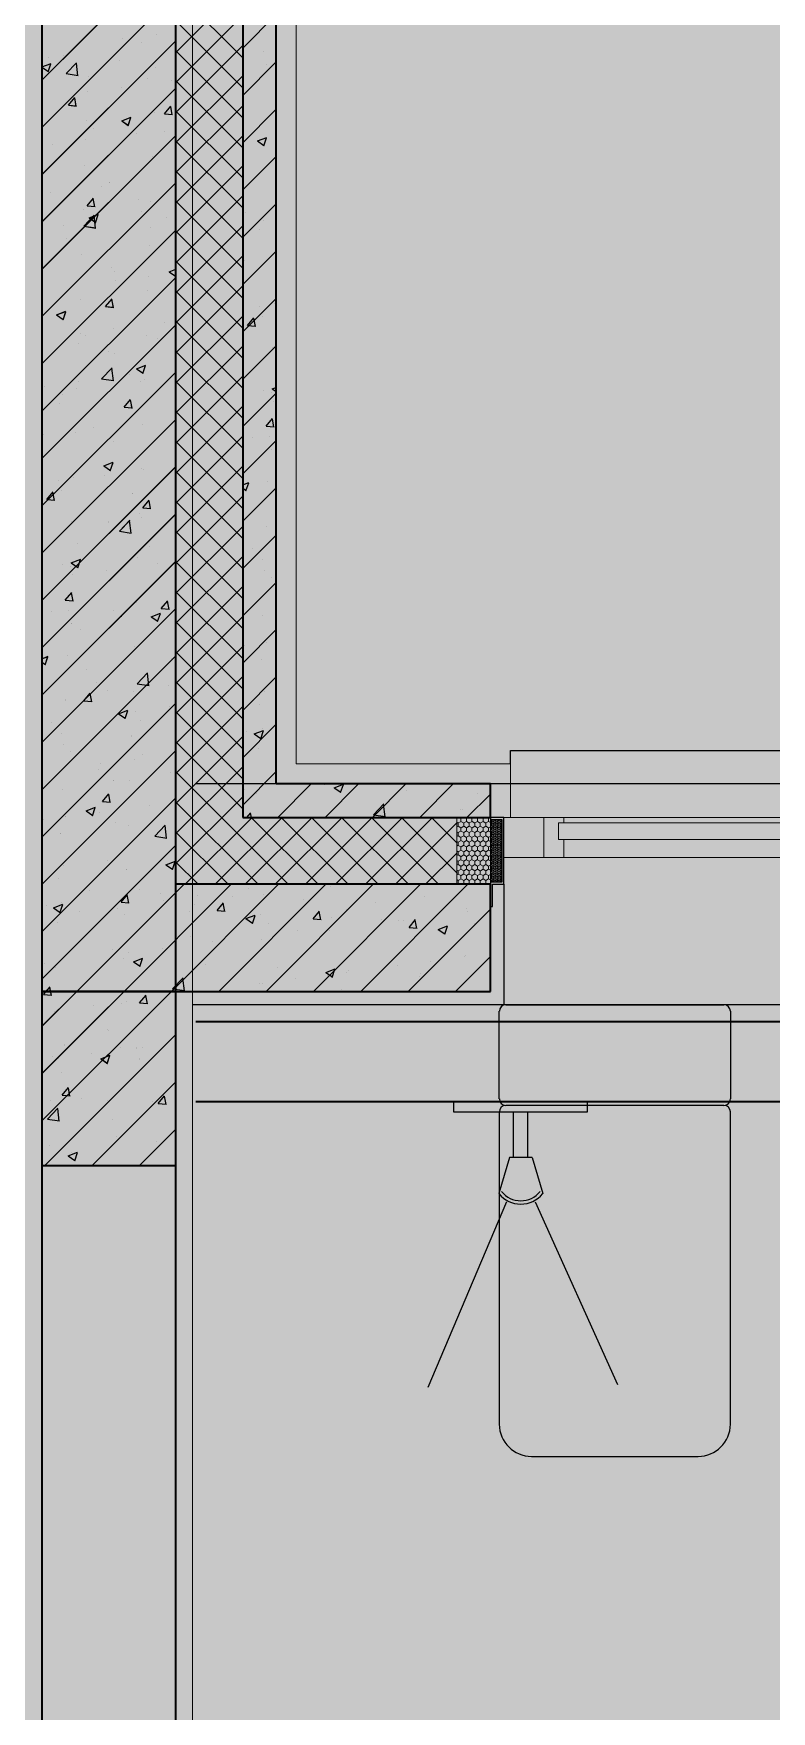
# Model space of a CAD drawing. Header units: inches. Extents: x 143994 to 247866, y 243815 to 272761.
# Drawn here: x 230326 to 231428, y 254920 to 257428 of the extents above; entities that cross this region are included whole.
import ezdxf

# ---------------------------------------------------------------- set-up
doc = ezdxf.new("R2010")
doc.units = ezdxf.units.IN
doc.header["$LTSCALE"] = 1000
doc.header["$MEASUREMENT"] = 0
doc.layers.get('DEFPOINTS').update_dxf_attribs({"color": 62})
for name, color, linetype in [('0-建筑1F', 127, 'Continuous'), ('0-建筑2F', 127, 'Continuous'), ('A-S-face(建筑粉刷线)', 136, 'Continuous'), ('PUB_HATCH', 8, 'Continuous'), ('厨卫', 44, 'Continuous')]:
    doc.layers.add(name, color=color, linetype=linetype)
for name, color, linetype, lineweight in [('A-M-Stone', 11, 'Continuous', 15), ('A-Wall', 254, 'Continuous', 35), ('MQ-HZ幕墙绘制', 6, 'Continuous', 13), ('W-保温层', 8, 'Continuous', 13)]:
    doc.layers.add(name, color=color, linetype=linetype, lineweight=lineweight)

# ---------------------------------------------------------------- blocks, each defined once
blk = doc.blocks.new('144')
at = {"layer": 'A-Wall', "color": 127}
for p, q in [((645786.9, -382210.3), (645786.9, -387950.3)), ((645986.9, -387950.3), (645986.9, -382210.3)), ((646016.9, -384205.3), (647986.9, -384205.3)), ((647986.9, -384325.3), (646016.9, -384325.3)), ((645786.9, -384420.3), (645986.9, -384420.3))]:
    blk.add_line(p, q, dxfattribs=at)
at = {"layer": 'PUB_HATCH', "color": 127, "linetype": 'Continuous'}
for p, q in [((645786.9, -382798.3), (645986.9, -382598.3)), ((645786.9, -382869), (645986.9, -382669)), ((645957.7, -382730), (645957.7, -382730)), ((645786.9, -382939.7), (645986.9, -382739.7)), ((645907.6, -382736.6), (645907.6, -382736.6)), ((645935.9, -382741.8), (645935.9, -382741.8)), ((645786.9, -382778.6), (645800.7, -382773.3)), ((645786.9, -382778.9), (645796.7, -382785.4)), ((645796.4, -382763.9), (645796.4, -382763.9)), ((645796.4, -382785.9), (645800.4, -382773.8)), ((645819.2, -382761.8), (645819.2, -382761.8)), ((645823.1, -382788.7), (645838.7, -382772.5)), ((645840.6, -382791.8), (645838.4, -382772.8)), ((645903.2, -382768.5), (645903.2, -382768.5)), ((645957.1, -382779.9), (645957.1, -382779.9)), ((645823.1, -382788.7), (645840.9, -382791.5)), ((645838.6, -382790.8), (645838.6, -382790.8)), ((645856, -382792.7), (645856, -382792.7)), ((645905.1, -382808.9), (645905.1, -382808.9)), ((645945.3, -382795.3), (645945.3, -382795.3)), ((645980.8, -382798.9), (645980.8, -382798.9)), ((645786.9, -383010.4), (645986.9, -382810.4)), ((645826.5, -382836), (645836.2, -382824.5)), ((645838.2, -382837.5), (645835.9, -382825)), ((645855, -382815.5), (645855, -382815.5)), ((645895.6, -382831.8), (645895.6, -382831.8)), ((645826.5, -382836), (645838.5, -382837)), ((645853.6, -382859.3), (645853.6, -382859.3)), ((645906.1, -382859.2), (645920.1, -382853.9)), ((645906.1, -382859.2), (645916, -382865.9)), ((645915.7, -382866.4), (645919.8, -382854.4)), ((645954.6, -382846.5), (645954.6, -382846.5)), ((645970, -382848.6), (645979.6, -382837.1)), ((645970, -382848.6), (645982, -382849.6)), ((645981.7, -382850.1), (645979.3, -382837.6)), ((645786.9, -383081.1), (645986.9, -382881.1)), ((645863.4, -382870.1), (645863.4, -382870.1)), ((645928.2, -382877.8), (645928.2, -382877.8)), ((645970.1, -382874.6), (645970.1, -382874.6)), ((645802.4, -382894.4), (645802.4, -382894.4)), ((645852.5, -382887.8), (645852.5, -382887.8)), ((645851.2, -382925.9), (645851.2, -382925.9)), ((645952.2, -382913.1), (645952.2, -382913.1)), ((645786.9, -383151.9), (645986.9, -382951.9)), ((645875.6, -382956.7), (645875.6, -382956.7)), ((645887.3, -382951.1), (645887.3, -382951.1)), ((645799.8, -382966.7), (645799.8, -382966.7)), ((645824.4, -382972.3), (645824.4, -382972.3)), ((645854.3, -382986.4), (645863.9, -382975)), ((645866, -382988), (645863.6, -382975.5)), ((645931.2, -382976.8), (645931.2, -382976.8)), ((645949.8, -382979.6), (645949.8, -382979.6)), ((645848.7, -382992.4), (645848.7, -382992.4)), ((645849.6, -383016.6), (645865.2, -383000.4)), ((645854.3, -382986.4), (645866.3, -382987.5)), ((645857.4, -383004.3), (645871.4, -382998.9)), ((645857.4, -383004.3), (645867.4, -383011)), ((645867.1, -383019.8), (645864.9, -383000.8)), ((645866.6, -382999.2), (645866.6, -382999.2)), ((645867.1, -383011.5), (645871.1, -382999.4)), ((645935.3, -382995), (645935.3, -382995)), ((645973.4, -383003.7), (645973.4, -383003.7)), ((645786.9, -383222.6), (645986.9, -383022.6)), ((645818.6, -383015.1), (645818.6, -383015.1)), ((645849.6, -383016.6), (645867.4, -383019.4)), ((645949.3, -383018.9), (645949.3, -383018.9)), ((645823, -383035.6), (645823, -383035.6)), ((645846.3, -383059), (645846.3, -383059)), ((645947.3, -383046.2), (645947.3, -383046.2)), ((645891.4, -383078.5), (645891.4, -383078.5)), ((645895, -383085), (645895, -383085)), ((645976.8, -383084.8), (645986.9, -383080.9)), ((645976.8, -383084.8), (645986.7, -383091.5)), ((645786.9, -383293.3), (645986.9, -383093.3)), ((645896.7, -383097.8), (645896.7, -383097.8)), ((645946.7, -383091.2), (645946.7, -383091.2)), ((645986.5, -383092), (645986.9, -383090.6)), ((645843.9, -383125.6), (645843.9, -383125.6)), ((645882, -383136.9), (645891.7, -383125.4)), ((645893.7, -383138.4), (645891.4, -383125.9)), ((645944.9, -383112.8), (645944.9, -383112.8)), ((645808.8, -383149.3), (645822.8, -383143.9)), ((645808.8, -383149.3), (645818.7, -383156)), ((645818.4, -383156.5), (645822.5, -383144.4)), ((645882, -383136.9), (645894, -383137.9)), ((645969.9, -383160.1), (645969.9, -383160.1)), ((645786.9, -383364), (645986.9, -383164)), ((645844.1, -383176.7), (645844.1, -383176.7)), ((645852.5, -383180.7), (645852.5, -383180.7)), ((645894.1, -383170.1), (645894.1, -383170.1)), ((645942.5, -383179.4), (645942.5, -383179.4)), ((645959.2, -383185.2), (645959.2, -383185.2)), ((645787.9, -383203), (645787.9, -383203)), ((645841.4, -383192.2), (645841.4, -383192.2)), ((645886.8, -383204.4), (645886.8, -383204.4)), ((645894.6, -383207.6), (645894.6, -383207.6)), ((645786.9, -383434.7), (645986.9, -383234.7)), ((645876.1, -383244.6), (645891.7, -383228.3)), ((645893.6, -383247.7), (645891.4, -383228.7)), ((645928.1, -383229.8), (645942.1, -383224.4)), ((645928.1, -383229.8), (645938.1, -383236.5)), ((645937.8, -383237), (645941.8, -383224.9)), ((645791.4, -383255.6), (645791.4, -383255.6)), ((645839, -383258.8), (645839, -383258.8)), ((645841.5, -383249), (645841.5, -383249)), ((645876.1, -383244.6), (645893.9, -383247.3)), ((645917.3, -383239), (645917.3, -383239)), ((645934.7, -383248.3), (645934.7, -383248.3)), ((645940, -383246), (645940, -383246)), ((645812.7, -383282.3), (645812.7, -383282.3)), ((645818, -383268.3), (645818, -383268.3)), ((645909.8, -383287.3), (645919.4, -383275.8)), ((645921.5, -383288.9), (645919.1, -383276.3)), ((645786.9, -383505.4), (645986.9, -383305.4)), ((645909.8, -383287.3), (645921.8, -383288.4)), ((645919.4, -383286.9), (645919.4, -383286.9)), ((645788.9, -383327.9), (645788.9, -383327.9)), ((645836.6, -383325.3), (645836.6, -383325.3)), ((645864.6, -383317.9), (645864.6, -383317.9)), ((645937.6, -383312.5), (645937.6, -383312.5)), ((645894.4, -383338.3), (645894.4, -383338.3)), ((645786.9, -383576.1), (645986.9, -383376.1)), ((645879.5, -383374.9), (645893.5, -383369.5)), ((645879.5, -383374.9), (645889.4, -383381.6)), ((645889.1, -383382.1), (645893.2, -383370)), ((645935.2, -383379.1), (645935.2, -383379.1)), ((645938.3, -383380.2), (645938.3, -383380.2)), ((645812, -383396.8), (645812, -383396.8)), ((645834.2, -383391.9), (645834.2, -383391.9)), ((645880.5, -383389.1), (645880.5, -383389.1)), ((645794.1, -383425.2), (645803.7, -383413.7)), ((645794.1, -383425.2), (645806, -383426.3)), ((645805.8, -383426.8), (645803.4, -383414.2)), ((645815.9, -383411.4), (645815.9, -383411.4)), ((645922.7, -383415.9), (645922.7, -383415.9)), ((645937.5, -383437.8), (645947.2, -383426.3)), ((645949.2, -383439.3), (645946.9, -383426.8)), ((645786.9, -383646.8), (645986.9, -383446.8)), ((645831.7, -383458.5), (645831.7, -383458.5)), ((645885.7, -383459), (645885.7, -383459)), ((645886.2, -383457.6), (645886.2, -383457.6)), ((645902.6, -383472.5), (645918.2, -383456.3)), ((645920.1, -383475.6), (645917.9, -383456.6)), ((645932.7, -383445.7), (645932.7, -383445.7)), ((645935.8, -383452.5), (645935.8, -383452.5)), ((645937.5, -383437.8), (645949.5, -383438.8)), ((645902.6, -383472.5), (645920.4, -383475.3)), ((645840.7, -383490.7), (645840.7, -383490.7)), ((645934.1, -383501.6), (645934.1, -383501.6)), ((645947.5, -383495.2), (645947.5, -383495.2)), ((645786.9, -383717.5), (645986.9, -383517.5)), ((645817.5, -383521.6), (645817.5, -383521.6)), ((645829.3, -383525.1), (645829.3, -383525.1)), ((645830.8, -383519.9), (645844.8, -383514.5)), ((645830.8, -383519.9), (645840.8, -383526.6)), ((645840.5, -383527.1), (645844.5, -383515)), ((645883.2, -383531.3), (645883.2, -383531.3)), ((645930.3, -383512.3), (645930.3, -383512.3)), ((645958.9, -383521.4), (645958.9, -383521.4)), ((645833.1, -383537.9), (645833.1, -383537.9)), ((645821.8, -383575.6), (645831.5, -383564.2)), ((645821.8, -383575.6), (645833.8, -383576.7)), ((645833.5, -383577.2), (645831.2, -383564.7)), ((645927.9, -383578.9), (645927.9, -383578.9)), ((645965.3, -383588.2), (645974.9, -383576.7)), ((645977, -383589.7), (645974.6, -383577.2)), ((645786.9, -383788.2), (645986.9, -383588.2)), ((645801.8, -383592.9), (645801.8, -383592.9)), ((645826.9, -383591.7), (645826.9, -383591.7)), ((645830.6, -383610.2), (645830.6, -383610.2)), ((645893.8, -383591.6), (645893.8, -383591.6)), ((645906.3, -383600.2), (645906.3, -383600.2)), ((645908.5, -383597.4), (645908.5, -383597.4)), ((645950.2, -383600.4), (645964.2, -383595)), ((645950.2, -383600.4), (645960.1, -383607.1)), ((645959.8, -383607.6), (645963.9, -383595.5)), ((645965.3, -383588.2), (645977.3, -383589.2)), ((645843.9, -383619.8), (645843.9, -383619.8)), ((645950.7, -383624.3), (645950.7, -383624.3)), ((645786.9, -383859), (645986.9, -383659)), ((645786.9, -383663.1), (645796.2, -383659.5)), ((645791.8, -383672.1), (645795.9, -383660)), ((645824.4, -383658.2), (645824.4, -383658.2)), ((645925.4, -383645.4), (645925.4, -383645.4)), ((645786.9, -383668.1), (645792.1, -383671.6)), ((645853.7, -383679.1), (645853.7, -383679.1)), ((645929.1, -383700.4), (645944.7, -383684.2)), ((645946.6, -383703.5), (645944.4, -383684.5)), ((645980, -383662.5), (645980, -383662.5)), ((645868.7, -383699.1), (645868.7, -383699.1)), ((645885.6, -383710.9), (645885.6, -383710.9)), ((645923, -383712), (645923, -383712)), ((645929.1, -383700.4), (645946.9, -383703.2)), ((645975.5, -383703.6), (645975.5, -383703.6)), ((645786.9, -383929.7), (645986.9, -383729.7)), ((645822, -383724.8), (645822, -383724.8)), ((645849.6, -383726.1), (645859.2, -383714.6)), ((645849.6, -383726.1), (645861.5, -383727.1)), ((645861.3, -383727.6), (645858.9, -383715.1)), ((645977.5, -383734.8), (645977.5, -383734.8)), ((645801.1, -383758), (645801.1, -383758)), ((645901.5, -383745.4), (645915.5, -383740.1)), ((645901.5, -383745.4), (645911.5, -383752.1)), ((645911.2, -383752.6), (645915.2, -383740.6)), ((645927.4, -383741.4), (645927.4, -383741.4)), ((645933.5, -383754.8), (645933.5, -383754.8)), ((645816.9, -383774.8), (645816.9, -383774.8)), ((645920.6, -383778.6), (645920.6, -383778.6)), ((645786.9, -384000.4), (645986.9, -383800.4)), ((645819.6, -383791.4), (645819.6, -383791.4)), ((645829.8, -383801.3), (645829.8, -383801.3)), ((645936.5, -383805.8), (645936.5, -383805.8)), ((645871.9, -383828.2), (645871.9, -383828.2)), ((645874.8, -383820.3), (645874.8, -383820.3)), ((645924.8, -383813.7), (645924.8, -383813.7)), ((645978.7, -383832.7), (645978.7, -383832.7)), ((645817.1, -383858), (645817.1, -383858)), ((645893.2, -383844.8), (645893.2, -383844.8)), ((645918.2, -383845.2), (645918.2, -383845.2)), ((645786.9, -384071.1), (645986.9, -383871.1)), ((645852.9, -383890.5), (645866.9, -383885.1)), ((645862.5, -383897.7), (645866.6, -383885.6)), ((645877.3, -383876.5), (645887, -383865)), ((645877.3, -383876.5), (645889.3, -383877.6)), ((645889, -383878.1), (645886.7, -383865.5)), ((645948, -383882.6), (645948, -383882.6)), ((645790, -383903), (645790, -383903)), ((645822.2, -383899.1), (645822.2, -383899.1)), ((645852.9, -383890.5), (645862.8, -383897.2)), ((645872.2, -383892.6), (645872.2, -383892.6)), ((645896.8, -383907.5), (645896.8, -383907.5)), ((645915.7, -383911.7), (645915.7, -383911.7)), ((645955.7, -383928.3), (645971.2, -383912.1)), ((645973.1, -383931.5), (645970.9, -383912.5)), ((645814.7, -383924.5), (645814.7, -383924.5)), ((645955.7, -383928.3), (645973.5, -383931.1)), ((645786.9, -384141.8), (645986.9, -383941.8)), ((645895.4, -383961.5), (645895.4, -383961.5)), ((645819.6, -383971.4), (645819.6, -383971.4)), ((645885, -383964.2), (645885, -383964.2)), ((645913.3, -383978.3), (645913.3, -383978.3)), ((645972.2, -383971), (645986.3, -383965.6)), ((645972.2, -383971), (645982.2, -383977.7)), ((645981.9, -383978.2), (645986, -383966.1)), ((645786.9, -384212.5), (645986.9, -384012.5)), ((645812.3, -383991.1), (645812.3, -383991.1)), ((645857.8, -384009.7), (645857.8, -384009.7)), ((645932.9, -384008.1), (645932.9, -384008.1)), ((645793.2, -384032), (645793.2, -384032)), ((645804.2, -384035.5), (645818.2, -384030.1)), ((645804.2, -384035.5), (645814.2, -384042.2)), ((645813.9, -384042.7), (645817.9, -384030.6)), ((645816.3, -384028.1), (645816.3, -384028.1)), ((645900, -384036.5), (645900, -384036.5)), ((645905.1, -384027), (645914.7, -384015.5)), ((645905.1, -384027), (645917, -384028)), ((645916.8, -384028.5), (645914.4, -384016)), ((645964.6, -384014.2), (645964.6, -384014.2)), ((645969.1, -384023.7), (645969.1, -384023.7)), ((645809.8, -384057.7), (645809.8, -384057.7)), ((645842.8, -384040.3), (645842.8, -384040.3)), ((645910.9, -384044.9), (645910.9, -384044.9)), ((645786.9, -384283.2), (645986.9, -384083.2)), ((645818, -384111.3), (645818, -384111.3)), ((645892.7, -384098.1), (645892.7, -384098.1)), ((645908.4, -384111.5), (645908.4, -384111.5)), ((645916.5, -384102.6), (645916.5, -384102.6)), ((645923.6, -384116), (645937.6, -384110.6)), ((645933.2, -384123.2), (645937.3, -384111.1)), ((645966.5, -384096), (645966.5, -384096)), ((645790.1, -384119.2), (645790.1, -384119.2)), ((645807.4, -384124.3), (645807.4, -384124.3)), ((645923.6, -384116), (645933.5, -384122.7)), ((645924.8, -384115.8), (645924.8, -384115.8)), ((645786.9, -384353.9), (645986.9, -384153.9)), ((645789.4, -384164.8), (645799, -384153.4)), ((645801.1, -384166.4), (645798.7, -384153.9)), ((645982.2, -384156.3), (645986.9, -384151.3)), ((645982.2, -384156.3), (645986.9, -384157)), ((645789.4, -384164.8), (645801.3, -384165.9)), ((645863.8, -384181.5), (645863.8, -384181.5)), ((645906, -384178.1), (645906, -384178.1)), ((645913.9, -384174.9), (645913.9, -384174.9)), ((645932.8, -384177.4), (645942.5, -384165.9)), ((645932.8, -384177.4), (645944.8, -384178.4)), ((645944.5, -384178.9), (645942.2, -384166.4)), ((645805, -384190.9), (645805, -384190.9)), ((645791.3, -384420.3), (645986.9, -384224.6)), ((645884.4, -384217.4), (645884.4, -384217.4)), ((645885.8, -384218), (645885.8, -384218)), ((645802.5, -384257.4), (645802.5, -384257.4)), ((645811.2, -384260.4), (645811.2, -384260.4)), ((645821.2, -384240.4), (645821.2, -384240.4)), ((645861.3, -384253.8), (645861.3, -384253.8)), ((645874.9, -384261.1), (645888.9, -384255.7)), ((645874.9, -384261.1), (645884.9, -384267.8)), ((645884.6, -384268.3), (645888.6, -384256.2)), ((645903.6, -384244.6), (645903.6, -384244.6)), ((645928, -384244.9), (645928, -384244.9)), ((645932.3, -384261.3), (645932.3, -384261.3)), ((645937, -384243.8), (645937, -384243.8)), ((645815.7, -384281.3), (645815.7, -384281.3)), ((645817.1, -384315.3), (645826.8, -384303.8)), ((645828.8, -384316.8), (645826.5, -384304.3)), ((645862, -384420.3), (645986.9, -384295.4)), ((645901.1, -384311.2), (645901.1, -384311.2)), ((645795.2, -384351.1), (645810.8, -384334.9)), ((645800.1, -384324), (645800.1, -384324)), ((645808.7, -384332.7), (645808.7, -384332.7)), ((645812.7, -384354.2), (645810.5, -384335.2)), ((645817.1, -384315.3), (645829.1, -384316.3)), ((645846, -384319.7), (645846, -384319.7)), ((645884.4, -384322.7), (645884.4, -384322.7)), ((645952.8, -384324.2), (645952.8, -384324.2)), ((645960.6, -384327.8), (645970.2, -384316.3)), ((645960.6, -384327.8), (645972.6, -384328.9)), ((645972.3, -384329.4), (645969.9, -384316.8)), ((645795.2, -384351.1), (645813, -384353.9)), ((645892.1, -384351.3), (645892.1, -384351.3)), ((645898.7, -384377.8), (645898.7, -384377.8)), ((645932.7, -384420.3), (645986.9, -384366.1)), ((645958.1, -384384.9), (645958.1, -384384.9)), ((645797.7, -384390.6), (645797.7, -384390.6)), ((645826.3, -384406.1), (645840.3, -384400.7)), ((645826.3, -384406.1), (645836.2, -384412.8)), ((645831.8, -384401.6), (645831.8, -384401.6)), ((645835.9, -384413.3), (645840, -384401.2))]:
    blk.add_line(p, q, dxfattribs=at)
at = {"layer": 'W-保温层', "color": 127}
blk.add_line((646011.9, -390150.3), (646011.9, -382210.3), dxfattribs=at)
at = {"layer": '厨卫', "color": 127}
for p, q in [((647986.9, -383850.3), (646016.9, -383850.3)), ((646601.9, -384325.3), (646401.9, -384325.3)), ((646401.9, -384325.3), (646401.9, -384340.3)), ((646601.9, -384340.3), (646601.9, -384325.3)), ((646401.9, -384340.3), (646601.9, -384340.3)), ((646491.1, -384340.3), (646491.1, -384408.5)), ((646512.4, -384340.3), (646512.4, -384408.5)), ((646485.4, -384408.5), (646469.7, -384462.5)), ((646519.5, -384408.5), (646485.4, -384408.5)), ((646519.5, -384408.5), (646535.1, -384462.5)), ((646481, -384474.6), (646363.4, -384752.3)), ((646523.8, -384474.6), (646646.9, -384747.8))]:
    blk.add_line(p, q, dxfattribs=at)
for radius in [42, 37]:
    blk.add_arc((646502.4, -384436.2), radius, 218.8688, 321.1312, dxfattribs=at)
blk = doc.blocks.new('1442323')
at = {"layer": 'MQ-HZ幕墙绘制'}
h = blk.add_hatch(dxfattribs=at)
h.set_pattern_fill('HONEY', color=127, scale=3, angle=-270)
h.set_pattern_definition([(90, (-380789.947, 2375.5446), (-4.124445, 7.14375), [4.7625, -9.525]), (210, (-380789.947, 2375.5446), (-4.124446478, -7.143749147), [4.7625, -9.525]), (150, (-380789.947, 2375.5446), (-8.248891478, 8.53e-07), [-9.525, 4.7625])])
h.paths.add_polyline_path([(688506.9, -384089.3), (688506.9, -383989.3), (688456.9, -383989.3), (688456.9, -384089.3)])
h = blk.add_hatch(dxfattribs=at)
h.set_pattern_fill('HEX', color=127, angle=-360, style=0)
h.set_pattern_definition([(360, (-93.9555, 920.9595), (4e-16, 1.649778), [0.9525, -1.905]), (120, (-93.9555, 920.9595), (-1.4287496586, -0.824889), [0.9525, -1.905]), (60, (-93.003, 920.9595), (-1.4287496586, 0.824889), [0.9525, -1.905])])
h.paths.add_polyline_path([(688506.9, -383992.3), (688506.9, -384086.3), (688523.9, -384086.3), (688523.9, -383992.3)])
at = {"layer": 'A-M-Stone', "color": 127}
for p, q in [((688216.9, -383909.3), (688216.9, -376119.3)), ((688536.9, -383909.3), (688216.9, -383909.3)), ((688506.9, -383909.3), (688536.9, -383909.3)), ((688536.9, -383909.3), (688536.9, -383989.3))]:
    blk.add_line(p, q, dxfattribs=at)
at = {"layer": 'A-S-face(建筑粉刷线)', "color": 127}
blk.add_line((688506.9, -384269.3), (688061.9, -384269.3), dxfattribs=at)
blk.add_lwpolyline([(688526.9, -384089.3), (688526.9, -384269.3), (688506.9, -384269.3)], dxfattribs=at)
at = {"layer": 'A-Wall', "color": 127}
for p, q in [((688186.9, -383939.3), (688186.9, -376149.3)), ((688136.9, -376199.3), (688136.9, -383989.3)), ((688036.9, -384089.3), (688036.9, -376299.3)), ((687836.9, -376499.3), (687836.9, -384249.3)), ((688506.9, -383939.3), (688186.9, -383939.3)), ((688506.9, -383989.3), (688506.9, -383939.3)), ((688136.9, -383989.3), (688506.9, -383989.3)), ((688506.9, -384089.3), (688036.9, -384089.3)), ((688506.9, -384249.3), (688506.9, -384089.3)), ((688036.9, -384249.3), (687836.9, -384249.3)), ((687836.9, -384249.3), (687836.9, -388039.3)), ((687836.9, -384249.3), (688506.9, -384249.3)), ((688036.9, -388039.3), (688036.9, -384249.3)), ((687836.9, -384509.3), (688036.9, -384509.3))]:
    blk.add_line(p, q, dxfattribs=at)
at = {"layer": 'MQ-HZ幕墙绘制', "color": 127}
for p, q in [((688586.9, -383989.3), (688526.9, -383989.3)), ((688526.9, -383989.3), (688526.9, -384049.3)), ((688616.9, -383989.3), (688586.9, -383989.3)), ((688586.9, -383989.3), (688586.9, -384049.3)), ((688586.9, -384049.3), (688586.9, -383989.3)), ((688608.9, -384022.3), (688608.9, -383997.3)), ((688608.9, -383997.3), (688616.9, -383997.3)), ((689096.9, -383989.3), (688616.9, -383989.3)), ((688616.9, -383997.3), (688616.9, -383989.3)), ((689096.9, -383997.3), (688616.9, -383997.3)), ((688616.9, -384022.3), (688608.9, -384022.3)), ((689096.9, -384022.3), (688616.9, -384022.3)), ((688616.9, -384049.3), (688616.9, -384022.3)), ((688526.9, -384049.3), (688586.9, -384049.3)), ((688586.9, -384049.3), (688616.9, -384049.3)), ((689096.9, -384049.3), (688616.9, -384049.3))]:
    blk.add_line(p, q, dxfattribs=at)
blk.add_lwpolyline([(688506.9, -384089.3), (688506.9, -383989.3), (688456.9, -383989.3), (688456.9, -384089.3)], close=True, dxfattribs=at)
at = {"layer": 'MQ-HZ幕墙绘制', "color": 127, "lineweight": -3}
blk.add_lwpolyline([(688526.9, -384089.3), (688526.9, -383989.3), (688509.9, -383989.3), (688509.9, -383989.3), (688506.9, -383989.3), (688506.9, -383992.3), (688523.9, -383992.3), (688523.9, -384086.3), (688506.9, -384086.3), (688506.9, -384122.3), (688509.9, -384122.3), (688509.9, -384089.3), (688526.9, -384089.3)], dxfattribs=at)
at = {"layer": 'PUB_HATCH', "color": 127, "linetype": 'Continuous'}
for p, q in [((687836.9, -382887.3), (688036.9, -382687.3)), ((687836.9, -382958), (688036.9, -382758)), ((688136.9, -382839.5), (688186.9, -382789.5)), ((687836.9, -383028.7), (688036.9, -382828.7)), ((687957.6, -382825.6), (687957.6, -382825.6)), ((687985.9, -382830.8), (687985.9, -382830.8)), ((688007.7, -382819), (688007.7, -382819)), ((687846.4, -382853), (687846.4, -382853)), ((687869.2, -382850.8), (687869.2, -382850.8)), ((687953.2, -382857.5), (687953.2, -382857.5)), ((688168.6, -382844.1), (688168.6, -382844.1)), ((687836.9, -382867.7), (687850.7, -382862.4)), ((687836.9, -382867.9), (687846.7, -382874.5)), ((687846.4, -382875), (687850.4, -382862.9)), ((687873.1, -382877.7), (687888.7, -382861.5)), ((687873.1, -382877.7), (687890.9, -382880.5)), ((687890.6, -382880.9), (687888.4, -382861.9)), ((687888.6, -382879.8), (687888.6, -382879.8)), ((687906, -382881.7), (687906, -382881.7)), ((687995.3, -382884.3), (687995.3, -382884.3)), ((688007.1, -382868.9), (688007.1, -382868.9)), ((688136.9, -382910.2), (688186.9, -382860.2)), ((688173, -382864.6), (688173, -382864.6)), ((687836.9, -383099.5), (688036.9, -382899.5)), ((687905, -382904.5), (687905, -382904.5)), ((687955.1, -382897.9), (687955.1, -382897.9)), ((688030.8, -382888), (688030.8, -382888)), ((687876.5, -382925), (687886.2, -382913.5)), ((687876.5, -382925), (687888.5, -382926.1)), ((687888.2, -382926.6), (687885.9, -382914)), ((687945.6, -382920.8), (687945.6, -382920.8)), ((688020, -382937.6), (688029.6, -382926.1)), ((688031.7, -382939.1), (688029.3, -382926.6)), ((688136.9, -382980.9), (688186.9, -382930.9)), ((687903.6, -382948.3), (687903.6, -382948.3)), ((687913.4, -382959.1), (687913.4, -382959.1)), ((687956.1, -382948.3), (687970.1, -382942.9)), ((687956.1, -382948.3), (687966, -382955)), ((687965.7, -382955.5), (687969.8, -382943.4)), ((688004.6, -382935.5), (688004.6, -382935.5)), ((688020, -382937.6), (688032, -382938.6)), ((687836.9, -383170.2), (688036.9, -382970.2)), ((687852.4, -382983.4), (687852.4, -382983.4)), ((687902.5, -382976.8), (687902.5, -382976.8)), ((687978.2, -382966.8), (687978.2, -382966.8)), ((688020.1, -382963.7), (688020.1, -382963.7)), ((688158.8, -382978.3), (688172.8, -382973)), ((688158.8, -382978.3), (688168.7, -382985)), ((688168.4, -382985.5), (688172.5, -382973.5)), ((688002.2, -383002.1), (688002.2, -383002.1)), ((688136.9, -383051.6), (688186.9, -383001.6)), ((687901.2, -383014.9), (687901.2, -383014.9)), ((688137.9, -383032.1), (688137.9, -383032.1)), ((687836.9, -383240.9), (688036.9, -383040.9)), ((687849.8, -383055.7), (687849.8, -383055.7)), ((687925.6, -383045.7), (687925.6, -383045.7)), ((687937.3, -383040.2), (687937.3, -383040.2)), ((687874.4, -383061.3), (687874.4, -383061.3)), ((687898.7, -383081.5), (687898.7, -383081.5)), ((687904.3, -383075.5), (687913.9, -383064)), ((687904.3, -383075.5), (687916.3, -383076.5)), ((687916, -383077), (687913.6, -383064.5)), ((687981.2, -383065.9), (687981.2, -383065.9)), ((687985.3, -383084.1), (687985.3, -383084.1)), ((687999.8, -383068.7), (687999.8, -383068.7)), ((688136.9, -383122.3), (688186.9, -383072.3)), ((688141.4, -383084.6), (688141.4, -383084.6)), ((687868.6, -383104.1), (687868.6, -383104.1)), ((687899.6, -383105.7), (687915.2, -383089.4)), ((687899.6, -383105.7), (687917.4, -383108.4)), ((687907.4, -383093.3), (687921.4, -383087.9)), ((687907.4, -383093.3), (687917.4, -383100)), ((687917.1, -383108.8), (687914.9, -383089.8)), ((687916.6, -383088.2), (687916.6, -383088.2)), ((687917.1, -383100.5), (687921.1, -383088.4)), ((687999.3, -383108), (687999.3, -383108)), ((688023.4, -383092.7), (688023.4, -383092.7)), ((688168, -383097.3), (688168, -383097.3)), ((687836.9, -383311.6), (688036.9, -383111.6)), ((687873, -383124.6), (687873, -383124.6)), ((687997.3, -383135.2), (687997.3, -383135.2)), ((688162.7, -383111.4), (688162.7, -383111.4)), ((687896.3, -383148.1), (687896.3, -383148.1)), ((688136.9, -383193), (688186.9, -383143)), ((688138.9, -383156.9), (688138.9, -383156.9)), ((688186.6, -383154.4), (688186.6, -383154.4)), ((687836.9, -383382.3), (688036.9, -383182.3)), ((687941.4, -383167.5), (687941.4, -383167.5)), ((687945, -383174.1), (687945, -383174.1)), ((687996.7, -383180.3), (687996.7, -383180.3)), ((688026.8, -383173.8), (688036.9, -383169.9)), ((688026.8, -383173.8), (688036.7, -383180.5)), ((688036.5, -383181), (688036.9, -383179.6)), ((687946.7, -383186.9), (687946.7, -383186.9)), ((687994.9, -383201.8), (687994.9, -383201.8)), ((687858.8, -383238.3), (687872.8, -383233)), ((687868.4, -383245.5), (687872.5, -383233.5)), ((687893.9, -383214.6), (687893.9, -383214.6)), ((687932, -383225.9), (687941.7, -383214.4)), ((687932, -383225.9), (687944, -383227)), ((687943.7, -383227.5), (687941.4, -383214.9)), ((688136.9, -383263.7), (688186.9, -383213.7)), ((688162, -383225.8), (688162, -383225.8)), ((688184.2, -383220.9), (688184.2, -383220.9)), ((687836.9, -383453), (688036.9, -383253)), ((687858.8, -383238.3), (687868.7, -383245)), ((687944.1, -383259.1), (687944.1, -383259.1)), ((688019.9, -383249.2), (688019.9, -383249.2)), ((688144.1, -383254.2), (688153.7, -383242.7)), ((688144.1, -383254.2), (688156, -383255.3)), ((688155.8, -383255.8), (688153.4, -383243.2)), ((688165.9, -383240.4), (688165.9, -383240.4)), ((687891.4, -383281.2), (687891.4, -383281.2)), ((687894.1, -383265.7), (687894.1, -383265.7)), ((687902.5, -383269.7), (687902.5, -383269.7)), ((687992.5, -383268.4), (687992.5, -383268.4)), ((688009.2, -383274.2), (688009.2, -383274.2)), ((688136.9, -383334.4), (688186.9, -383284.4)), ((687837.9, -383292.1), (687837.9, -383292.1)), ((687936.8, -383293.4), (687936.8, -383293.4)), ((687944.6, -383296.6), (687944.6, -383296.6)), ((688181.7, -383287.5), (688181.7, -383287.5)), ((687836.9, -383523.7), (688036.9, -383323.7)), ((687926.1, -383333.6), (687941.7, -383317.4)), ((687926.1, -383333.6), (687943.9, -383336.4)), ((687943.6, -383336.7), (687941.4, -383317.7)), ((687967.3, -383328.1), (687967.3, -383328.1)), ((687978.1, -383318.9), (687992.1, -383313.5)), ((687978.1, -383318.9), (687988.1, -383325.6)), ((687987.8, -383326.1), (687991.8, -383314)), ((687990, -383335), (687990, -383335)), ((687841.4, -383344.6), (687841.4, -383344.6)), ((687868, -383357.3), (687868, -383357.3)), ((687889, -383347.8), (687889, -383347.8)), ((687891.5, -383338), (687891.5, -383338)), ((687984.7, -383337.3), (687984.7, -383337.3)), ((688136.9, -383405.1), (688186.9, -383355.1)), ((688167.5, -383350.6), (688167.5, -383350.6)), ((688179.3, -383354.1), (688179.3, -383354.1)), ((688180.8, -383348.9), (688186.9, -383346.6)), ((688180.8, -383348.9), (688186.9, -383353)), ((687862.7, -383371.4), (687862.7, -383371.4)), ((687959.8, -383376.3), (687969.4, -383364.9)), ((687959.8, -383376.3), (687971.8, -383377.4)), ((687971.5, -383377.9), (687969.1, -383365.4)), ((687969.4, -383375.9), (687969.4, -383375.9)), ((688183.1, -383367), (688183.1, -383367)), ((687836.9, -383594.4), (688036.9, -383394.4)), ((687914.6, -383406.9), (687914.6, -383406.9)), ((687987.6, -383401.6), (687987.6, -383401.6)), ((688171.8, -383404.7), (688181.5, -383393.2)), ((688171.8, -383404.7), (688183.8, -383405.7)), ((688183.5, -383406.2), (688181.2, -383393.7)), ((687838.9, -383416.9), (687838.9, -383416.9)), ((687886.6, -383414.4), (687886.6, -383414.4)), ((687944.4, -383427.3), (687944.4, -383427.3)), ((688136.9, -383475.9), (688186.9, -383425.9)), ((688151.8, -383421.9), (688151.8, -383421.9)), ((688176.9, -383420.7), (688176.9, -383420.7)), ((687929.5, -383463.9), (687943.5, -383458.5)), ((687939.1, -383471.1), (687943.2, -383459)), ((688180.6, -383439.3), (688180.6, -383439.3)), ((687836.9, -383665.1), (688036.9, -383465.1)), ((687862, -383485.8), (687862, -383485.8)), ((687884.2, -383480.9), (687884.2, -383480.9)), ((687929.5, -383463.9), (687939.4, -383470.6)), ((687930.5, -383478.1), (687930.5, -383478.1)), ((687985.2, -383468.1), (687985.2, -383468.1)), ((687988.3, -383469.2), (687988.3, -383469.2)), ((687844.1, -383514.2), (687853.7, -383502.7)), ((687855.8, -383515.8), (687853.4, -383503.2)), ((687865.9, -383500.4), (687865.9, -383500.4)), ((687972.7, -383505), (687972.7, -383505)), ((688136.9, -383492.1), (688146.2, -383488.6)), ((688136.9, -383546.6), (688186.9, -383496.6)), ((688136.9, -383497.2), (688142.1, -383500.7)), ((688141.8, -383501.2), (688145.9, -383489.1)), ((688174.4, -383487.3), (688174.4, -383487.3)), ((687836.9, -383735.9), (688036.9, -383535.9)), ((687844.1, -383514.2), (687856, -383515.3)), ((687982.7, -383534.7), (687982.7, -383534.7)), ((687987.5, -383526.8), (687997.2, -383515.3)), ((687987.5, -383526.8), (687999.5, -383527.8)), ((687999.2, -383528.3), (687996.9, -383515.8)), ((687881.7, -383547.5), (687881.7, -383547.5)), ((687935.7, -383548.1), (687935.7, -383548.1)), ((687936.2, -383546.7), (687936.2, -383546.7)), ((687952.6, -383561.5), (687968.2, -383545.3)), ((687952.6, -383561.5), (687970.4, -383564.3)), ((687970.1, -383564.6), (687967.9, -383545.7)), ((687985.8, -383541.5), (687985.8, -383541.5)), ((688172, -383553.8), (688172, -383553.8)), ((687890.7, -383579.8), (687890.7, -383579.8)), ((687997.5, -383584.3), (687997.5, -383584.3)), ((688136.9, -383617.3), (688186.9, -383567.3)), ((687836.9, -383806.6), (688036.9, -383606.6)), ((687867.5, -383610.6), (687867.5, -383610.6)), ((687880.8, -383608.9), (687894.8, -383603.5)), ((687880.8, -383608.9), (687890.8, -383615.6)), ((687890.5, -383616.1), (687894.5, -383604)), ((687980.3, -383601.3), (687980.3, -383601.3)), ((687984.1, -383590.6), (687984.1, -383590.6)), ((688008.9, -383610.4), (688008.9, -383610.4)), ((688151.1, -383587), (688151.1, -383587)), ((688166.9, -383603.9), (688166.9, -383603.9)), ((687879.3, -383614.1), (687879.3, -383614.1)), ((687883.1, -383627), (687883.1, -383627)), ((687933.2, -383620.4), (687933.2, -383620.4)), ((688169.6, -383620.4), (688169.6, -383620.4)), ((688179.8, -383630.3), (688179.8, -383630.3)), ((687871.8, -383664.7), (687881.5, -383653.2)), ((687883.5, -383666.2), (687881.2, -383653.7)), ((688136.9, -383688), (688186.9, -383638)), ((687836.9, -383877.3), (688036.9, -383677.3)), ((687851.8, -383681.9), (687851.8, -383681.9)), ((687871.8, -383664.7), (687883.8, -383665.7)), ((687876.9, -383680.7), (687876.9, -383680.7)), ((687943.8, -383680.6), (687943.8, -383680.6)), ((687958.5, -383686.5), (687958.5, -383686.5)), ((687977.9, -383667.9), (687977.9, -383667.9)), ((688000.2, -383689.4), (688014.2, -383684.1)), ((688009.8, -383696.6), (688013.9, -383684.6)), ((688015.3, -383677.2), (688024.9, -383665.7)), ((688015.3, -383677.2), (688027.3, -383678.3)), ((688027, -383678.8), (688024.6, -383666.2)), ((688167.1, -383687), (688167.1, -383687)), ((687880.6, -383699.3), (687880.6, -383699.3)), ((687893.9, -383708.8), (687893.9, -383708.8)), ((687956.3, -383689.3), (687956.3, -383689.3)), ((688000.2, -383689.4), (688010.1, -383696.1)), ((688136.9, -383758.7), (688186.9, -383708.7)), ((687975.4, -383734.5), (687975.4, -383734.5)), ((688000.7, -383713.3), (688000.7, -383713.3)), ((688140, -383732), (688140, -383732)), ((688172.2, -383728.2), (688172.2, -383728.2)), ((687836.9, -383948), (688036.9, -383748)), ((687836.9, -383752.1), (687846.2, -383748.6)), ((687836.9, -383757.2), (687842.1, -383760.7)), ((687841.8, -383761.2), (687845.9, -383749.1)), ((687874.4, -383747.3), (687874.4, -383747.3)), ((688030, -383751.5), (688030, -383751.5)), ((688164.7, -383753.6), (688164.7, -383753.6)), ((687903.7, -383768.2), (687903.7, -383768.2)), ((687979.1, -383789.5), (687994.7, -383773.2)), ((687996.6, -383792.6), (687994.4, -383773.6)), ((688136.9, -383829.4), (688186.9, -383779.4)), ((687899.6, -383815.1), (687909.2, -383803.6)), ((687911.3, -383816.7), (687908.9, -383804.1)), ((687918.7, -383788.1), (687918.7, -383788.1)), ((687935.6, -383799.9), (687935.6, -383799.9)), ((687973, -383801), (687973, -383801)), ((687979.1, -383789.5), (687996.9, -383792.2)), ((688025.5, -383792.6), (688025.5, -383792.6)), ((688169.6, -383800.5), (688169.6, -383800.5)), ((687836.9, -384018.7), (688036.9, -383818.7)), ((687872, -383813.8), (687872, -383813.8)), ((687899.6, -383815.1), (687911.5, -383816.2)), ((687951.5, -383834.5), (687965.5, -383829.1)), ((687951.5, -383834.5), (687961.5, -383841.2)), ((687961.2, -383841.7), (687965.2, -383829.6)), ((687977.4, -383830.4), (687977.4, -383830.4)), ((688027.5, -383823.8), (688027.5, -383823.8)), ((688162.3, -383820.2), (688162.3, -383820.2)), ((687851.1, -383847), (687851.1, -383847)), ((687983.5, -383843.8), (687983.5, -383843.8)), ((688136.9, -383900.1), (688186.9, -383850.1)), ((688143.2, -383861), (688143.2, -383861)), ((688154.2, -383864.5), (688168.2, -383859.2)), ((688163.9, -383871.7), (688167.9, -383859.6)), ((688166.3, -383857.1), (688166.3, -383857.1)), ((687866.9, -383863.9), (687866.9, -383863.9)), ((687869.6, -383880.4), (687869.6, -383880.4)), ((687970.6, -383867.6), (687970.6, -383867.6)), ((688154.2, -383864.5), (688164.2, -383871.2)), ((688159.8, -383886.7), (688159.8, -383886.7)), ((687836.9, -384089.4), (688036.9, -383889.4)), ((687879.8, -383890.3), (687879.8, -383890.3)), ((687924.8, -383909.3), (687924.8, -383909.3)), ((687974.8, -383902.7), (687974.8, -383902.7)), ((687986.5, -383894.8), (687986.5, -383894.8)), ((687921.9, -383917.2), (687921.9, -383917.2)), ((687943.2, -383933.9), (687943.2, -383933.9)), ((687968.2, -383934.2), (687968.2, -383934.2)), ((688028.7, -383921.7), (688028.7, -383921.7)), ((688136.9, -383970.8), (688186.9, -383920.8)), ((687836.9, -384160.1), (688036.9, -383960.1)), ((687867.1, -383947), (687867.1, -383947)), ((687927.3, -383965.6), (687937, -383954.1)), ((687939, -383967.1), (687936.7, -383954.6)), ((688140.1, -383948.3), (688140.1, -383948.3)), ((688157.4, -383953.3), (688157.4, -383953.3)), ((688168, -383940.4), (688168, -383940.4)), ((688189.2, -383989.3), (688239.2, -383939.3)), ((688258.4, -383940.5), (688258.4, -383940.5)), ((688259.9, -383989.3), (688309.9, -383939.3)), ((688273.6, -383945.1), (688287.6, -383939.7)), ((688273.6, -383945.1), (688283.5, -383951.8)), ((688274.8, -383944.9), (688274.8, -383944.9)), ((688283.2, -383952.3), (688287.3, -383940.2)), ((688330.6, -383989.3), (688380.6, -383939.3)), ((688381.5, -383949.4), (688381.5, -383949.4)), ((688401.3, -383989.3), (688451.3, -383939.3)), ((688472, -383989.3), (688506.9, -383954.4)), ((688488.3, -383953.9), (688488.3, -383953.9)), ((687902.9, -383979.5), (687916.9, -383974.1)), ((687902.9, -383979.5), (687912.8, -383986.2)), ((687912.5, -383986.7), (687916.6, -383974.6)), ((687922.2, -383981.6), (687922.2, -383981.6)), ((687927.3, -383965.6), (687939.3, -383966.6)), ((687998, -383971.6), (687998, -383971.6)), ((688143.2, -383989.3), (688149, -383982.4)), ((688149.9, -383989.3), (688148.7, -383982.9)), ((688332.2, -383985.3), (688347.8, -383969.1)), ((688332.2, -383985.3), (688350, -383988.1)), ((688349.7, -383988.4), (688347.5, -383969.4)), ((688462.6, -383978), (688462.6, -383978)), ((688466, -383977.3), (688466, -383977.3)), ((687840, -383992), (687840, -383992)), ((687872.2, -383988.2), (687872.2, -383988.2)), ((687946.8, -383996.5), (687946.8, -383996.5)), ((687965.7, -384000.8), (687965.7, -384000.8)), ((688005.7, -384017.4), (688021.2, -384001.1)), ((688023.1, -384020.5), (688020.9, -384001.5)), ((687836.9, -384230.8), (688036.9, -384030.8)), ((687864.7, -384013.6), (687864.7, -384013.6)), ((688005.7, -384017.4), (688023.5, -384020.1)), ((687869.6, -384060.5), (687869.6, -384060.5)), ((687935, -384053.2), (687935, -384053.2)), ((687945.4, -384050.5), (687945.4, -384050.5)), ((688022.2, -384060), (688036.3, -384054.6)), ((688022.2, -384060), (688032.2, -384066.7)), ((688031.9, -384067.2), (688036, -384055.1)), ((687862.3, -384080.2), (687862.3, -384080.2)), ((687963.3, -384067.4), (687963.3, -384067.4)), ((687889.2, -384249.3), (688049.2, -384089.3)), ((687907.8, -384098.7), (687907.8, -384098.7)), ((687955.1, -384116), (687964.7, -384104.5)), ((687959.9, -384249.3), (688119.9, -384089.3)), ((687966.8, -384117.5), (687964.4, -384105)), ((687982.9, -384097.1), (687982.9, -384097.1)), ((688014.6, -384103.2), (688014.6, -384103.2)), ((688019.1, -384112.8), (688019.1, -384112.8)), ((688030.6, -384249.3), (688190.6, -384089.3)), ((688069.1, -384106.2), (688069.1, -384106.2)), ((688101.3, -384249.3), (688261.3, -384089.3)), ((688121.3, -384107.7), (688121.3, -384107.7)), ((688144.9, -384096.2), (688144.9, -384096.2)), ((688167.4, -384104.9), (688167.4, -384104.9)), ((688172, -384249.3), (688332, -384089.3)), ((688228.1, -384112.2), (688228.1, -384112.2)), ((688242.7, -384249.3), (688402.7, -384089.3)), ((688268.4, -384092), (688268.4, -384092)), ((688313.4, -384249.3), (688473.4, -384089.3)), ((688409.2, -384107), (688409.2, -384107)), ((687843.2, -384121), (687843.2, -384121)), ((687854.2, -384124.5), (687868.2, -384119.2)), ((687854.2, -384124.5), (687864.2, -384131.2)), ((687863.9, -384131.7), (687867.9, -384119.6)), ((687866.3, -384117.1), (687866.3, -384117.1)), ((687892.8, -384129.4), (687892.8, -384129.4)), ((687950, -384125.6), (687950, -384125.6)), ((687955.1, -384116), (687967, -384117)), ((687960.9, -384133.9), (687960.9, -384133.9)), ((688056.7, -384130.1), (688056.7, -384130.1)), ((688064.7, -384118.9), (688064.7, -384118.9)), ((688098.5, -384128.5), (688108.2, -384117)), ((688098.5, -384128.5), (688110.5, -384129.6)), ((688110.2, -384130.1), (688107.9, -384117.5)), ((688141.6, -384140.5), (688155.6, -384135.2)), ((688151.3, -384147.8), (688155.3, -384135.7)), ((688163.5, -384134.6), (688163.5, -384134.6)), ((688242, -384141.1), (688251.6, -384129.6)), ((688253.7, -384142.6), (688251.3, -384130.1)), ((688292.6, -384127), (688292.6, -384127)), ((688334.9, -384116.7), (688334.9, -384116.7)), ((688384.1, -384249.3), (688506.9, -384126.5)), ((688441.6, -384121.2), (688441.6, -384121.2)), ((688470.7, -384125.2), (688470.7, -384125.2)), ((688472.6, -384129.6), (688472.6, -384129.6)), ((687859.8, -384146.7), (687859.8, -384146.7)), ((688141.6, -384140.5), (688151.6, -384147.3)), ((688175.9, -384147.1), (688175.9, -384147.1)), ((688218.6, -384158.4), (688218.6, -384158.4)), ((688242, -384141.1), (688254, -384142.1)), ((688266, -384158.6), (688266, -384158.6)), ((688268.6, -384151.8), (688268.6, -384151.8)), ((688270.3, -384139.1), (688270.3, -384139.1)), ((688344.4, -384141.9), (688344.4, -384141.9)), ((688369.9, -384143.6), (688369.9, -384143.6)), ((688377, -384143.6), (688377, -384143.6)), ((688385.5, -384153.6), (688395.1, -384142.1)), ((688385.5, -384153.6), (688397.4, -384154.7)), ((688397.1, -384155.2), (688394.8, -384142.7)), ((688429.1, -384156.6), (688443.1, -384151.2)), ((688429.1, -384156.6), (688439, -384163.3)), ((688438.7, -384163.8), (688442.8, -384151.7)), ((688483.8, -384148.1), (688483.8, -384148.1)), ((687942.7, -384187.1), (687942.7, -384187.1)), ((688016.5, -384185), (688016.5, -384185)), ((688059.3, -384167.1), (688059.3, -384167.1)), ((688062.3, -384185.5), (688062.3, -384185.5)), ((688092.3, -384175.1), (688092.3, -384175.1)), ((688165, -384171.4), (688165, -384171.4)), ((687840.1, -384208.3), (687840.1, -384208.3)), ((687857.4, -384213.3), (687857.4, -384213.3)), ((687868, -384200.4), (687868, -384200.4)), ((687958.4, -384200.5), (687958.4, -384200.5)), ((687966.5, -384191.6), (687966.5, -384191.6)), ((687973.6, -384205.1), (687987.6, -384199.7)), ((687973.6, -384205.1), (687983.5, -384211.8)), ((687974.8, -384204.9), (687974.8, -384204.9)), ((687983.2, -384212.3), (687987.3, -384200.2)), ((688081.5, -384209.4), (688081.5, -384209.4)), ((688367.5, -384210.2), (688367.5, -384210.2)), ((688418.1, -384204.1), (688418.1, -384204.1)), ((688454.8, -384249.3), (688506.9, -384197.2)), ((688468.2, -384197.5), (688468.2, -384197.5)), ((688470.1, -384196.1), (688470.1, -384196.1)), ((688032.2, -384245.3), (688047.8, -384229.1)), ((688049.7, -384248.4), (688047.5, -384229.4)), ((688162.6, -384238), (688162.6, -384238)), ((688166, -384237.3), (688166, -384237.3)), ((688188.3, -384213.9), (688188.3, -384213.9)), ((688216, -384230.7), (688216, -384230.7)), ((688261, -384221.1), (688275, -384215.7)), ((688261, -384221.1), (688271, -384227.8)), ((688263.6, -384225.2), (688263.6, -384225.2)), ((688270.7, -384228.3), (688274.7, -384216.2)), ((688291.8, -384220.8), (688291.8, -384220.8)), ((688295.1, -384218.4), (688295.1, -384218.4)), ((688400.9, -384226.4), (688400.9, -384226.4)), ((688401.8, -384222.9), (688401.8, -384222.9)), ((687836.9, -384301.5), (687889.2, -384249.3)), ((687836.9, -384372.3), (687959.9, -384249.3)), ((687836.9, -384443), (688030.6, -384249.3)), ((687839.4, -384253.9), (687843.2, -384249.3)), ((687839.4, -384253.9), (687851.3, -384254.9)), ((687843.2, -384249.3), (687849, -384242.4)), ((687849.9, -384249.3), (687848.7, -384242.9)), ((687851.1, -384255.4), (687849.9, -384249.3)), ((687982.8, -384266.4), (687992.5, -384254.9)), ((687994.5, -384268), (687992.2, -384255.4)), ((688032.2, -384245.3), (688050, -384248.1)), ((688284.3, -384246.4), (688284.3, -384246.4)), ((687855, -384279.9), (687855, -384279.9)), ((687913.8, -384270.5), (687913.8, -384270.5)), ((687956, -384267.1), (687956, -384267.1)), ((687963.9, -384263.9), (687963.9, -384263.9)), ((687982.8, -384266.4), (687994.8, -384267.5)), ((687841.3, -384509.3), (688036.9, -384313.7)), ((687934.4, -384306.4), (687934.4, -384306.4)), ((687935.8, -384307.1), (687935.8, -384307.1)), ((687871.2, -384329.4), (687871.2, -384329.4)), ((687953.6, -384333.7), (687953.6, -384333.7)), ((687978, -384333.9), (687978, -384333.9)), ((687987, -384332.8), (687987, -384332.8)), ((687852.5, -384346.5), (687852.5, -384346.5)), ((687861.2, -384349.4), (687861.2, -384349.4)), ((687911.3, -384342.8), (687911.3, -384342.8)), ((687924.9, -384350.1), (687938.9, -384344.7)), ((687924.9, -384350.1), (687934.9, -384356.8)), ((687934.6, -384357.3), (687938.6, -384345.2)), ((687982.3, -384350.4), (687982.3, -384350.4)), ((687865.7, -384370.4), (687865.7, -384370.4)), ((687912, -384509.3), (688036.9, -384384.4)), ((687850.1, -384413), (687850.1, -384413)), ((687867.1, -384404.3), (687876.8, -384392.8)), ((687867.1, -384404.3), (687879.1, -384405.4)), ((687878.8, -384405.9), (687876.5, -384393.3)), ((687896, -384408.7), (687896, -384408.7)), ((687934.4, -384411.7), (687934.4, -384411.7)), ((687951.1, -384400.2), (687951.1, -384400.2)), ((688002.8, -384413.2), (688002.8, -384413.2)), ((688010.6, -384416.9), (688020.2, -384405.4)), ((688022.3, -384418.4), (688019.9, -384405.9)), ((687845.2, -384440.1), (687860.8, -384423.9)), ((687858.7, -384421.7), (687858.7, -384421.7)), ((687862.7, -384443.3), (687860.5, -384424.3)), ((688010.6, -384416.9), (688022.6, -384417.9)), ((687845.2, -384440.1), (687863, -384442.9)), ((687942.1, -384440.4), (687942.1, -384440.4)), ((687982.7, -384509.3), (688036.9, -384455.1)), ((687847.7, -384479.6), (687847.7, -384479.6)), ((687948.7, -384466.8), (687948.7, -384466.8)), ((688008.1, -384474), (688008.1, -384474)), ((687876.3, -384495.1), (687890.3, -384489.7)), ((687876.3, -384495.1), (687886.2, -384501.8)), ((687881.8, -384490.6), (687881.8, -384490.6)), ((687885.9, -384502.3), (687890, -384490.2))]:
    blk.add_line(p, q, dxfattribs=at)
at = {"layer": 'PUB_HATCH', "color": 127}
for p, q in [((688536.9, -383909.3), (688536.9, -383889.3)), ((688536.9, -383889.3), (689176.9, -383889.3)), ((689186.9, -384269.3), (688526.9, -384269.3))]:
    blk.add_line(p, q, dxfattribs=at)
at = {"layer": 'W-保温层', "color": 127, "linetype": 'Continuous'}
for p, q in [((688036.9, -382846.1), (688136.9, -382746.1)), ((688136.9, -382854), (688036.9, -382754)), ((688036.9, -382891), (688136.9, -382791)), ((688136.9, -382898.9), (688036.9, -382798.9)), ((688036.9, -382935.9), (688136.9, -382835.9)), ((688136.9, -382943.8), (688036.9, -382843.8)), ((688036.9, -382980.8), (688136.9, -382880.8)), ((688136.9, -382988.7), (688036.9, -382888.7)), ((688036.9, -383025.7), (688136.9, -382925.7)), ((688136.9, -383033.6), (688036.9, -382933.6)), ((688036.9, -383070.6), (688136.9, -382970.6)), ((688136.9, -383078.5), (688036.9, -382978.5)), ((688036.9, -383115.5), (688136.9, -383015.5)), ((688136.9, -383123.4), (688036.9, -383023.4)), ((688036.9, -383160.4), (688136.9, -383060.4)), ((688136.9, -383168.3), (688036.9, -383068.3)), ((688036.9, -383205.3), (688136.9, -383105.3)), ((688136.9, -383213.2), (688036.9, -383113.2)), ((688036.9, -383250.2), (688136.9, -383150.2)), ((688136.9, -383258.1), (688036.9, -383158.1)), ((688036.9, -383295.1), (688136.9, -383195.1)), ((688136.9, -383303), (688036.9, -383203)), ((688036.9, -383340), (688136.9, -383240)), ((688136.9, -383347.9), (688036.9, -383247.9)), ((688036.9, -383384.9), (688136.9, -383284.9)), ((688136.9, -383392.8), (688036.9, -383292.8)), ((688036.9, -383429.8), (688136.9, -383329.8)), ((688136.9, -383437.7), (688036.9, -383337.7)), ((688036.9, -383474.7), (688136.9, -383374.7)), ((688136.9, -383482.6), (688036.9, -383382.6)), ((688036.9, -383519.6), (688136.9, -383419.6)), ((688136.9, -383527.5), (688036.9, -383427.5)), ((688036.9, -383564.5), (688136.9, -383464.5)), ((688136.9, -383572.4), (688036.9, -383472.4)), ((688036.9, -383609.4), (688136.9, -383509.4)), ((688136.9, -383617.3), (688036.9, -383517.3)), ((688036.9, -383654.3), (688136.9, -383554.3)), ((688136.9, -383662.2), (688036.9, -383562.2)), ((688036.9, -383699.2), (688136.9, -383599.2)), ((688136.9, -383707.1), (688036.9, -383607.1)), ((688036.9, -383744.1), (688136.9, -383644.1)), ((688136.9, -383752), (688036.9, -383652)), ((688036.9, -383789), (688136.9, -383689)), ((688136.9, -383796.9), (688036.9, -383696.9)), ((688036.9, -383833.9), (688136.9, -383733.9)), ((688136.9, -383841.8), (688036.9, -383741.8)), ((688036.9, -383878.8), (688136.9, -383778.8)), ((688136.9, -383886.7), (688036.9, -383786.7)), ((688036.9, -383923.7), (688136.9, -383823.7)), ((688136.9, -383931.6), (688036.9, -383831.6)), ((688036.9, -383968.6), (688136.9, -383868.6)), ((688136.9, -383976.5), (688036.9, -383876.5)), ((688036.9, -384013.5), (688136.9, -383913.5)), ((688204.8, -384089.3), (688036.9, -383921.4)), ((688036.9, -384058.4), (688136.9, -383958.4)), ((688159.9, -384089.3), (688036.9, -383966.3)), ((688115, -384089.3), (688036.9, -384011.2)), ((688050.9, -384089.3), (688150.9, -383989.3)), ((688095.8, -384089.3), (688195.8, -383989.3)), ((688140.7, -384089.3), (688240.7, -383989.3)), ((688249.7, -384089.3), (688149.7, -383989.3)), ((688185.6, -384089.3), (688285.6, -383989.3)), ((688294.6, -384089.3), (688194.6, -383989.3)), ((688230.5, -384089.3), (688330.5, -383989.3)), ((688339.5, -384089.3), (688239.5, -383989.3)), ((688275.4, -384089.3), (688375.4, -383989.3)), ((688384.4, -384089.3), (688284.4, -383989.3)), ((688320.3, -384089.3), (688420.3, -383989.3)), ((688429.3, -384089.3), (688329.3, -383989.3)), ((688365.2, -384089.3), (688456.9, -383997.6)), ((688456.9, -384072), (688374.2, -383989.3)), ((688456.9, -384027.1), (688419.1, -383989.3)), ((688070.1, -384089.3), (688036.9, -384056.1)), ((688410.1, -384089.3), (688456.9, -384042.5)), ((688455, -384089.3), (688456.9, -384087.4))]:
    blk.add_line(p, q, dxfattribs=at)
at = {"layer": 'W-保温层', "color": 127}
blk.add_line((688061.9, -391039.3), (688061.9, -384249.3), dxfattribs=at)
at = {"layer": '厨卫', "color": 127}
for p, q in [((688520.3, -384410.1), (688520.3, -384279)), ((688530, -384269.3), (688855.9, -384269.3)), ((688865.5, -384279), (688865.5, -384410.1)), ((688520.3, -384429.4), (688520.3, -384896.1)), ((688855.9, -384419.7), (688530, -384419.7)), ((688855.9, -384419.7), (688530, -384419.7)), ((688865.5, -384896.1), (688865.5, -384429.4)), ((688568.5, -384944.3), (688817.3, -384944.3))]:
    blk.add_line(p, q, dxfattribs=at)
for centre, radius, start, end in [((688530, -384279), 9.64, 90, 180), ((688855.9, -384279), 9.64, 0, 90), ((688530, -384410.1), 9.64, 180, 270), ((688855.9, -384410.1), 9.64, 270, 0), ((688530, -384429.4), 9.64, 90, 180), ((688855.9, -384429.4), 9.64, 0, 90), ((688568.5, -384896.1), 48.2, 180, 270), ((688817.3, -384896.1), 48.2, 270, 0)]:
    blk.add_arc(centre, radius, start, end, dxfattribs=at)

msp = doc.modelspace()

# ---------------------------------------------------------------- hatches: boundary and pattern name
at = {"layer": 'DEFPOINTS'}
h = msp.add_hatch(dxfattribs=at)
h.set_pattern_fill('ANSI31', color=250)
h.set_pattern_definition([(45, (0, 0), (-1.122532015, 1.122532015), [])])
h.paths.add_polyline_path([(247866.03, 243814.78), (223286.02, 243814.78), (223286.02, 270814.78), (247866.03, 270814.78)])

# ---------------------------------------------------------------- block references
at = {"layer": '0-建筑1F'}
msp.add_blockref('144', (-415448.72, 640156.38), dxfattribs=at)
at = {"layer": '0-建筑2F'}
msp.add_blockref('1442323', (-457498.72, 640245.41), dxfattribs=at)

doc.saveas('drawing.dxf')
